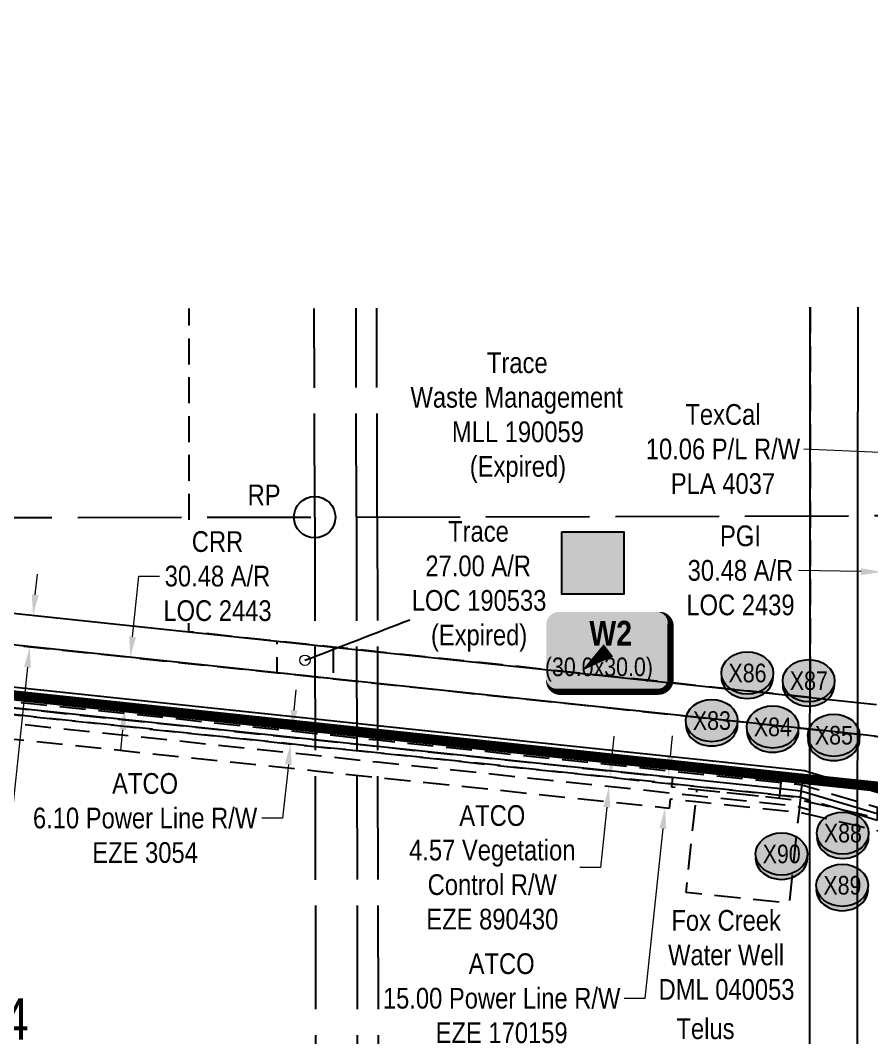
# Model space of a CAD drawing. Extents: x 500622 to 512229, y 6022177 to 6028063.
# Drawn here: x 507879.6 to 508290.3, y 6024493.1 to 6024984.1 of the extents above; entities that cross this region are included whole.
import ezdxf
from ezdxf.enums import TextEntityAlignment as Align

# ---------------------------------------------------------------- set-up
doc = ezdxf.new("R2010")
doc.units = 0
doc.header["$LTSCALE"] = 5
doc.header["$PDMODE"] = 3
doc.header["$PDSIZE"] = 30
for name, pattern in [('foc-ACCESSROAD', [3.75, 2.5, -1.25]), ('foc-FLOWLINE', [3.75, 2.5, -1.25]), ('foc-UNSURVEYED', [12.5, 10, -2.5])]:
    doc.linetypes.add(name, pattern=pattern)
doc.layers.get('Defpoints').update_dxf_attribs({"color": 9})
for name, color, linetype in [('35', 37, 'Continuous'), ('C-SYMBOL', 7, 'Continuous'), ('F-AR', 190, 'foc-ACCESSROAD'), ('F-EZE', 190, 'foc-FLOWLINE'), ('F-RW', 190, 'Continuous'), ('F-WS', 190, 'foc-ACCESSROAD'), ('L-USEC', 7, 'foc-UNSURVEYED'), ('P-CROSSINGS', 250, 'Continuous'), ('P-TEMP-BLOCKS', 250, 'Continuous'), ('P-WORKAREA', 113, 'Continuous'), ('P-WORKAREA-H', 111, 'Continuous')]:
    doc.layers.add(name, color=color, linetype=linetype)
for name, color, linetype, lineweight in [('F-AR-T', 190, 'Continuous', 9), ('F-EZE-T', 190, 'Continuous', 9), ('F-RW-T', 190, 'Continuous', 9), ('F-WS-T', 190, 'Continuous', 9)]:
    doc.layers.add(name, color=color, linetype=linetype, lineweight=lineweight)
doc.layers.add('P-PROPOSED-WL2', color=7, linetype='Continuous', true_color=0x05c1ff)
doc.styles.add('175L', font='ARIALN.TTF', dxfattribs={"height": 20})
doc.styles.add('80', font='ARIALN.TTF', dxfattribs={"height": 10})
doc.styles.add('80CG', font='ARIALN.TTF', dxfattribs={"height": 10})
doc.styles.add('80L', font='ARIALN.TTF', dxfattribs={"height": 10})
doc.styles.add('BOLD', font='ARIALNB.TTF')
doc.styles.add('Crossing', font='ARIALN.TTF', dxfattribs={"height": 10})
doc.dimstyles.new('Compass 5 000', dxfattribs={"dimscale": 5, "dimtxt": 9, "dimasz": 2, "dimexe": 0.2, "dimexo": 0.0625, "dimgap": 0.5, "dimtad": 0, "dimtih": 1, "dimtoh": 1, "dimzin": 0, "dimdsep": 46, "dimtxsty": '80CG', "dimcen": 0.1, "dimse1": 1, "dimse2": 1, "dimclrd": 256, "dimclrt": 256, "dimaunit": 1, "dimadec": 4, "dimazin": 0, "dimtfac": 0.06, "dimtofl": 0, "dimtmove": 0, "dimatfit": 1, "dimfxl": 0.2, "dimtolj": 1, "dimtzin": 0, "dimlwd": -1, "dimarcsym": 0})

# ---------------------------------------------------------------- blocks, each defined once
blk = doc.blocks.new('*D654')
at = {"layer": 'Defpoints', "color": 0, "transparency": 16777216}
for p in [(507986.5, 6024643.7), (507985.84, 6024637.43), (508009.95, 6024634.88)]:
    blk.add_point(p, dxfattribs=at)
at = {"layer": 'F-EZE-T', "transparency": 16777216}
for p, q in [((508011.67, 6024651.09), (508012.72, 6024661.03)), ((508008.89, 6024624.93), (508006.15, 6024599.06)), ((508006.15, 6024599.06), (507996.15, 6024599.06))]:
    blk.add_line(p, q, dxfattribs=at)
for points in [[(508010.01, 6024651.26), (508013.32, 6024650.91), (508010.61, 6024641.14)], [(508007.23, 6024625.11), (508010.55, 6024624.76), (508009.95, 6024634.88)]]:
    blk.add_solid(points, dxfattribs=at)
at = {"layer": 'F-EZE-T', "transparency": 16777216, "insert": (507939.78, 6024599.06), "char_height": 10, "attachment_point": 5, "style": '80CG'}
blk.add_mtext('\\A1;ATCO\\P6.10 Power Line R/W\\PEZE 3054', dxfattribs=at)
blk = doc.blocks.new('*D655')
at = {"layer": 'Defpoints', "color": 0, "transparency": 16777216}
for p in [(507817.46, 6024643.29), (508076.12, 6024631.13), (508074.55, 6024616.21)]:
    blk.add_point(p, dxfattribs=at)
at = {"layer": 'F-EZE-T', "transparency": 16777216}
for p, q in [((507820.08, 6024668.16), (507821.13, 6024678.1)), ((507816.41, 6024633.34), (507814.08, 6024611.25)), ((507814.08, 6024611.25), (507804.08, 6024611.25))]:
    blk.add_line(p, q, dxfattribs=at)
for points in [[(507818.42, 6024668.33), (507821.73, 6024667.98), (507819.03, 6024658.21)], [(507814.75, 6024633.52), (507818.07, 6024633.17), (507817.46, 6024643.29)]]:
    blk.add_solid(points, dxfattribs=at)
at = {"layer": 'F-EZE-T', "transparency": 16777216, "insert": (507744.94, 6024611.25), "char_height": 10, "attachment_point": 5, "style": '80CG'}
blk.add_mtext('\\A1;ATCO\\P15.00 Power Line R/W\\PEZE 170159', dxfattribs=at)
blk = doc.blocks.new('*D656')
at = {"layer": 'Defpoints', "color": 0, "transparency": 16777216}
for p in [(508097.64, 6024625.82), (508097.16, 6024621.28), (508163.59, 6024614.26)]:
    blk.add_point(p, dxfattribs=at)
at = {"layer": 'F-EZE-T', "transparency": 16777216}
for p, q in [((508165.12, 6024628.75), (508166.17, 6024638.69)), ((508162.54, 6024604.31), (508159.47, 6024575.25)), ((508159.47, 6024575.25), (508149.47, 6024575.25))]:
    blk.add_line(p, q, dxfattribs=at)
for points in [[(508163.46, 6024628.92), (508166.78, 6024628.57), (508164.07, 6024618.8)], [(508160.88, 6024604.49), (508164.2, 6024604.14), (508163.59, 6024614.26)]]:
    blk.add_solid(points, dxfattribs=at)
at = {"layer": 'F-EZE-T', "transparency": 16777216, "insert": (508107.3, 6024575.25), "char_height": 10, "attachment_point": 5, "style": '80CG'}
blk.add_mtext('\\A1;ATCO\\P4.57 Vegetation\\PControl R/W\\PEZE 890430', dxfattribs=at)
blk = doc.blocks.new('*D657')
at = {"layer": 'Defpoints', "color": 0, "transparency": 16777216}
for p in [(507932.65, 6024676.68), (507934.14, 6024676.52), (507931.49, 6024651.45)]:
    blk.add_point(p, dxfattribs=at)
at = {"layer": 'F-AR-T', "transparency": 16777216}
for p, q in [((507933.7, 6024686.63), (507936.79, 6024715.83)), ((507936.79, 6024715.83), (507946.79, 6024715.83)), ((507928.95, 6024641.66), (507927.9, 6024631.71))]:
    blk.add_line(p, q, dxfattribs=at)
for points in [[(507932.04, 6024686.8), (507935.36, 6024686.45), (507932.65, 6024676.68)], [(507927.29, 6024641.83), (507930.61, 6024641.48), (507930, 6024651.6)]]:
    blk.add_solid(points, dxfattribs=at)
at = {"layer": 'F-AR-T', "transparency": 16777216, "insert": (507974.71, 6024715.83), "char_height": 10, "attachment_point": 5, "style": '80CG', "bg_fill": 3, "box_fill_scale": 1.1, "bg_fill_color": 256, "bg_fill_true_color": 13158600, "bg_fill_transparency": 0}
blk.add_mtext('\\A1;CRR\\P30.48 A/R\\PLOC 2443', dxfattribs=at)
blk = doc.blocks.new('*D659')
at = {"layer": 'Defpoints', "color": 0, "transparency": 16777216}
for p in [(508355.38, 6024772.83), (508344.89, 6024763.51), (508354.94, 6024763.07)]:
    blk.add_point(p, dxfattribs=at)
at = {"layer": 'F-RW-T', "transparency": 16777216}
for p, q in [((508335.34, 6024773.72), (508257.68, 6024777.17)), ((508365.37, 6024772.38), (508375.36, 6024771.94))]:
    blk.add_line(p, q, dxfattribs=at)
for points in [[(508335.41, 6024775.38), (508335.26, 6024772.05), (508345.33, 6024773.27)], [(508365.44, 6024774.05), (508365.29, 6024770.72), (508355.38, 6024772.83)]]:
    blk.add_solid(points, dxfattribs=at)
at = {"layer": 'F-RW-T', "transparency": 16777216, "insert": (508218.59, 6024777.17), "char_height": 10, "attachment_point": 5, "style": '80CG'}
blk.add_mtext('\\A1;TexCal\\P10.06 P/L R/W\\PPLA 4037', dxfattribs=at)
blk = doc.blocks.new('*D1035')
at = {"layer": 'Defpoints', "color": 0, "transparency": 16777216}
for p in [(507887.34, 6024696.78), (507884.11, 6024681.81), (507885.74, 6024681.64)]:
    blk.add_point(p, dxfattribs=at)
at = {"layer": 'F-RW-T', "transparency": 16777216}
for p, q in [((507886.76, 6024706.9), (507887.82, 6024716.84)), ((507883.06, 6024671.86), (507871.95, 6024566.67)), ((507871.95, 6024566.67), (507861.95, 6024566.67))]:
    blk.add_line(p, q, dxfattribs=at)
for points in [[(507885.11, 6024707.07), (507888.42, 6024706.72), (507885.71, 6024696.95)], [(507881.4, 6024672.04), (507884.72, 6024671.69), (507884.11, 6024681.81)]]:
    blk.add_solid(points, dxfattribs=at)
at = {"layer": 'F-RW-T', "transparency": 16777216, "insert": (507822.86, 6024566.67), "char_height": 10, "attachment_point": 5, "style": '80CG'}
blk.add_mtext('\\A1;TexCal\\P15.23 P/L R/W\\PPlan 762 2395\\PPLA 6098', dxfattribs=at)
blk = doc.blocks.new('*D1093')
at = {"layer": 'Defpoints', "color": 0, "transparency": 16777216}
for p in [(508316.39, 6024480.83), (508296.57, 6024323.39), (508316.69, 6024323.42)]:
    blk.add_point(p, dxfattribs=at)
at = {"layer": 'F-AR-T', "transparency": 16777216}
for p, q in [((508286.26, 6024480.77), (508256.06, 6024480.71)), ((508326.39, 6024480.85), (508336.39, 6024480.87))]:
    blk.add_line(p, q, dxfattribs=at)
for points in [[(508286.26, 6024482.44), (508286.27, 6024479.1), (508296.26, 6024480.79)], [(508326.39, 6024482.51), (508326.39, 6024479.18), (508316.39, 6024480.83)]]:
    blk.add_solid(points, dxfattribs=at)
at = {"layer": 'F-AR-T', "transparency": 16777216, "insert": (508210.16, 6024480.71), "char_height": 10, "attachment_point": 5, "style": '80CG'}
blk.add_mtext('\\A1;Telus\\P20.12 Cable R/W\\PDLO 3568', dxfattribs=at)
blk = doc.blocks.new('RP')
at = {"layer": '35', "color": 3}
blk.add_circle((0, 0), 10, dxfattribs=at)
at = {"layer": '35', "color": 3, "style": '80'}
blk.add_attdef('RP_001', (-32.36, 5.75), '', height=10, dxfattribs=at)
blk = doc.blocks.new('xing2')
h = blk.add_hatch(color=50)
h.dxf.hatch_style = 1
edge = h.paths.add_edge_path()
edge.add_ellipse((0, 0), major_axis=(-12.5, 0), ratio=0.816297, start_angle=0, end_angle=360)
h = blk.add_hatch(color=250)
h.dxf.hatch_style = 1
edge = h.paths.add_edge_path()
edge.add_ellipse((0, -2.05), major_axis=(-12.5, 0), ratio=0.816297, start_angle=0, end_angle=180)
edge.add_line((12.5, -2.05), (12.5, 0))
edge.add_ellipse((0, 0), major_axis=(-12.5, 0), ratio=0.816297, start_angle=0, end_angle=180, ccw=False)
edge.add_line((-12.5, 0), (-12.5, -2.05))
at = {"color": 250}
blk.add_ellipse((0, 0), major_axis=(-12.5, 0), ratio=0.816297, dxfattribs=at)
blk.add_ellipse((0, -2.05), major_axis=(-12.5, 0), ratio=0.816297, start_param=0, end_param=3.141593, dxfattribs=at)
at = {"color": 250, "style": 'Crossing'}
blk.add_attdef('CROSSING', text='', height=9, dxfattribs=at).set_placement((0.09, 0.02), align=Align.MIDDLE_CENTER)
at = {"color": 250, "style": 'Crossing', "flags": 1}
for tag, p in [('OWNER', (0.09, -12.49)), ('DESCRIPTION', (0.09, -25.77)), ('LOCATION', (0.09, -39.3)), ('DWG_REF', (0.09, -52.84))]:
    blk.add_attdef(tag, text='', height=9, dxfattribs=at).set_placement(p, align=Align.MIDDLE_CENTER)
blk = doc.blocks.new('*U1247')
h = blk.add_hatch(color=111)
edge = h.paths.add_edge_path()
edge.add_line((-24, -20), (24, -20))
edge.add_arc((24, -14), 6, 270, 360)
edge.add_line((30, -14), (30, 12.5))
edge.add_arc((24, 12.5), 6, 0, 90)
edge.add_line((24, 18.5), (-24, 18.5))
edge.add_arc((-24, 12.5), 6, 90, 180)
edge.add_line((-30, 12.5), (-30, -14))
edge.add_arc((-24, -14), 6, 180, 270)
at = {"color": 250, "flags": 128}
blk.add_lwpolyline([(-24, -20, 3, 3, 0), (24, -20, 3, 3, 0.414214), (30, -14, 3, 3, 0), (30, 12.5, 3, 0, 0.414214), (24, 18.5, 0, 0, 0), (-24, 18.5, 0, 0, 0.414214), (-30, 12.5, 0, 0, 0), (-30, -14, 0, 3, 0.414214)], format="xyseb", close=True, dxfattribs=at)
at = {"flags": 128}
blk.add_lwpolyline([(-12.89, -9.85, 0, 7.5, 0), (0, 0, 0, 0, 0)], format="xyseb", dxfattribs=at)
at = {"color": 250}
for tag, p, height, style in [('TEMP_AREA_W1_001', (-9.21, 2.24), 12, 'BOLD'), ('ENTER_TEXT_001', (-30.66, -12.47), 9, '80')]:
    blk.add_attdef(tag, p, '', height=height, dxfattribs=dict(at, style=style))
blk = doc.blocks.new('*D1266')
at = {"layer": 'Defpoints', "color": 0, "transparency": 16777216}
for p in [(508295.33, 6024722.53), (508326.31, 6024721.99), (508295.25, 6024717.88)]:
    blk.add_point(p, dxfattribs=at)
at = {"layer": 'F-AR-T', "transparency": 16777216}
for p, q in [((508285.25, 6024718.06), (508254.97, 6024718.59)), ((508336.22, 6024717.17), (508346.22, 6024716.99))]:
    blk.add_line(p, q, dxfattribs=at)
for points in [[(508285.28, 6024719.72), (508285.23, 6024716.39), (508295.25, 6024717.88)], [(508336.25, 6024718.83), (508336.2, 6024715.5), (508326.23, 6024717.34)]]:
    blk.add_solid(points, dxfattribs=at)
at = {"layer": 'F-AR-T', "transparency": 16777216, "insert": (508227.03, 6024718.59), "char_height": 10, "attachment_point": 5, "style": '80CG'}
blk.add_mtext('\\A1;PGI\\P30.48 A/R\\PLOC 2439', dxfattribs=at)
blk = doc.blocks.new('*D1267')
at = {"layer": 'Defpoints', "color": 0, "transparency": 16777216}
for p in [(508181.93, 6024619.98), (508180.36, 6024605.06), (508190.63, 6024603.98)]:
    blk.add_point(p, dxfattribs=at)
at = {"layer": 'F-EZE-T', "transparency": 16777216}
for p, q in [((508193.25, 6024628.84), (508194.3, 6024638.79)), ((508189.59, 6024594.03), (508180.95, 6024512.08)), ((508180.95, 6024512.08), (508170.95, 6024512.08))]:
    blk.add_line(p, q, dxfattribs=at)
for points in [[(508191.6, 6024629.02), (508194.91, 6024628.67), (508192.2, 6024618.9)], [(508187.93, 6024594.21), (508191.24, 6024593.86), (508190.63, 6024603.98)]]:
    blk.add_solid(points, dxfattribs=at)
at = {"layer": 'F-EZE-T', "transparency": 16777216, "insert": (508111.81, 6024512.08), "char_height": 10, "attachment_point": 5, "style": '80CG'}
blk.add_mtext('\\A1;ATCO\\P15.00 Power Line R/W\\PEZE 170159', dxfattribs=at)

msp = doc.modelspace()

# ---------------------------------------------------------------- hatches: boundary and pattern name
at = {"layer": 'P-WORKAREA-H'}
h = msp.add_hatch(color=256, dxfattribs=at)
h.dxf.hatch_style = 1
h.paths.add_polyline_path([(508140.788, 6024737.224), (508170.771, 6024737.224), (508170.771, 6024707.24), (508140.788, 6024707.24)])

# ---------------------------------------------------------------- linework, layer by layer
at = {"layer": 'F-AR', "flags": 128}
for points in [[(508295.995, 6024618.047), (508296.013, 6024612.923), (508292.97, 6024613.245), (508284.538, 6024614.136), (508283.404, 6024614.296), (508260.56, 6024616.67), (508256.789, 6024617.069), (508246.843, 6024618.12), (508051.952, 6024638.715), (508021.788, 6024641.903), (507557.006, 6024691.021), (507541.961, 6024692.611), (507531.29, 6024693.738), (507527.044, 6024694.188), (507515.55, 6024695.402), (507486.769, 6024698.446), (507471.102, 6024700.102), (507466.691, 6024700.566), (507450.944, 6024702.23), (507450.825, 6024705.898), (507449.949, 6024726.238), (507457.475, 6024725.499), (507470.033, 6024724.284), (507522.64, 6024719.445), (507538.623, 6024717.996), (507559.465, 6024716.119), (507711.73, 6024700.023), (507726.647, 6024698.447), (508003.547, 6024669.189), (508021.743, 6024667.267), (508030.532, 6024666.338), (508051.907, 6024664.079), (508260.579, 6024642.027), (508283.426, 6024639.613), (508292.923, 6024638.525), (508295.948, 6024638.289), (508295.995, 6024618.047)], [(508030.551, 6024681.652), (508030.532, 6024666.338), (508021.743, 6024667.267), (508003.547, 6024669.189), (508003.566, 6024684.503), (508021.716, 6024682.586), (508030.551, 6024681.652)]]:
    msp.add_lwpolyline(points, close=True, dxfattribs=at)
at = {"layer": 'F-EZE', "flags": 128}
for points in [[(503178.508, 6026726.636), (503253.993, 6026652.668), (503256.321, 6026654.793), (503260.368, 6026650.361), (503258.163, 6026648.348), (503262.592, 6026642.72), (503308.388, 6026587.238), (503311.073, 6026584.476), (503334.711, 6026560.158), (503366.2, 6026527.765), (503366.874, 6026527.072), (503391.835, 6026514.367), (503417.101, 6026501.508), (503426.869, 6026497.307), (503432.572, 6026494.686), (503433.002, 6026495.408), (503434.256, 6026497.313), (503436.426, 6026500.608), (503439.135, 6026504.722), (503443.145, 6026510.812), (503443.866, 6026511.872), (503446.838, 6026516.422), (503451.851, 6026513.121), (503450.33, 6026510.811), (503448.148, 6026507.497), (503446.321, 6026504.721), (503441.445, 6026497.316), (503440.756, 6026496.269), (503438.224, 6026492.424), (503441.986, 6026490.806), (503552.242, 6026378.243), (503581.756, 6026348.113), (503677.055, 6026250.828), (503934.077, 6025988.455), (503941.244, 6025986.096), (503942.803, 6025985.581), (503956.065, 6025981.088), (503957.056, 6025980.891), (503966.272, 6025977.857), (503970.898, 6025976.335), (503976.888, 6025974.363), (504231.225, 6025981.286), (504239.354, 6025981.508), (504243.548, 6025981.622), (504244.005, 6025981.635), (504260.85, 6025963.706), (504415.54, 6025799.074), (504514.391, 6025693.879), (504555.616, 6025654.046), (504668.439, 6025545.035), (504773.343, 6025443.68), (504803.533, 6025414.511), (505056.584, 6025170.01), (505064.131, 6025162.718), (505121.189, 6025107.593), (505120.386, 6025106.761), (505118.3, 6025104.603), (505116.215, 6025102.445), (505113.891, 6025100.04), (505107.044, 6025106.655), (505104.788, 6025104.284), (505136.413, 6025074.188), (505148.624, 6025062.568), (505150.81, 6025064.721), (505153.178, 6025062.317), (505155.023, 6025060.445), (505152.974, 6025058.428), (505217.677, 6024996.857), (505232.384, 6024988.111), (505239.788, 6024987.264), (505249.744, 6024986.126), (505259.698, 6024984.988), (505272.644, 6024983.508), (505372.925, 6024972.044), (505595.76, 6024947.59), (505729.555, 6024932.908), (506054.394, 6024898.619), (506077.115, 6024896.221), (506087.015, 6024894.915), (506087.509, 6024899.638), (506099.497, 6024898.352), (506102.429, 6024898.037), (506101.952, 6024893.594), (506107.432, 6024893.012), (506105.846, 6024878.09), (506100.351, 6024878.674), (506099.318, 6024868.758), (506098.481, 6024860.874), (506097.837, 6024854.811), (506097.206, 6024848.744), (506096.43, 6024842.034), (506170.129, 6024834.14), (506170.033, 6024841.051), (506169.949, 6024847.191), (506169.864, 6024853.332), (506169.754, 6024861.318), (506169.541, 6024876.751), (506175.542, 6024876.833), (506175.765, 6024860.684), (506175.875, 6024852.698), (506175.96, 6024846.557), (506176.045, 6024840.417), (506176.141, 6024833.495), (506397.751, 6024809.756), (506427.914, 6024806.524), (506626.097, 6024785.286), (506656.44, 6024782.035), (507018.375, 6024743.27), (507068.556, 6024737.896), (507087.885, 6024735.826), (507110.954, 6024733.355), (507138.525, 6024730.401), (507149.975, 6024729.176), (507167.813, 6024727.267), (507213.486, 6024722.379), (507219.814, 6024721.702), (507223.602, 6024721.296), (507384.284, 6024704.1), (507399.193, 6024702.505), (507400.016, 6024702.416), (507400.982, 6024704.098), (507404.857, 6024710.748), (507406.439, 6024713.471), (507415.935, 6024729.815), (507417.804, 6024733.032), (507422.547, 6024741.196), (507424.002, 6024743.694), (507429.129, 6024752.524), (507433.934, 6024760.795), (507445.287, 6024780.276), (507446.171, 6024751.986), (507441.367, 6024743.711), (507434.776, 6024732.373), (507432.288, 6024728.09), (507423.448, 6024712.875), (507421.209, 6024709.025), (507418.931, 6024705.102), (507417.35, 6024702.38), (507416.355, 6024700.668), (507419.218, 6024700.361), (507424.208, 6024699.827), (507436.271, 6024698.537), (507439.104, 6024698.234), (507467.004, 6024695.293), (507514.016, 6024690.196), (507526.476, 6024688.901), (507529.721, 6024688.587), (507541.413, 6024687.456), (507556.49, 6024685.971), (508021.797, 6024636.852), (508051.961, 6024633.674), (508194.174, 6024618.69), (508193.849, 6024615.653), (508193.697, 6024614.226), (508206.063, 6024612.922), (508245.85, 6024608.719), (508255.797, 6024607.669), (508257.838, 6024607.453), (508260.552, 6024606.814), (508273.168, 6024603.848), (508283.396, 6024601.443), (508292.995, 6024599.186), (508296.041, 6024598.47), (508296.372, 6024598.393), (508299.086, 6024597.566), (508316.177, 6024592.357), (508323.494, 6024590.127), (508323.496, 6024588.826), (508323.506, 6024583.849), (508317.224, 6024585.763), (508316.189, 6024586.078), (508299.098, 6024591.287), (508296.053, 6024592.215), (508294.808, 6024592.595), (508293.007, 6024593.018), (508283.392, 6024595.279), (508260.608, 6024600.622), (508256.828, 6024601.524), (508255.165, 6024601.7), (508205.431, 6024606.951), (508193.058, 6024608.257), (508192.579, 6024603.773), (508051.987, 6024618.583), (508021.823, 6024621.76), (507594.246, 6024666.795), (507525.331, 6024674.057), (507509.745, 6024675.7), (507475.483, 6024679.311), (507467.914, 6024680.109), (507462.678, 6024680.661), (507452.148, 6024681.771), (507437.346, 6024683.33), (507425.122, 6024684.638), (507420.136, 6024685.172), (507408.1, 6024686.46), (507407.654, 6024685.442), (507404.066, 6024679.518), (507398.326, 6024682.853), (507391.092, 6024687.056), (507391.761, 6024688.208), (507382.524, 6024689.197), (507247.954, 6024703.598), (507237.88, 6024704.676), (507219.838, 6024706.608), (507192.094, 6024709.631), (507172.23, 6024711.703), (507136.927, 6024715.481), (507121.768, 6024717.105), (507098.622, 6024719.583), (507079.294, 6024721.653), (506878.898, 6024743.12), (506655.499, 6024767.048), (506625.157, 6024770.298), (506427.936, 6024791.431), (506397.772, 6024794.662), (506176.35, 6024818.381), (506176.385, 6024815.778), (506170.384, 6024815.695), (506170.337, 6024819.026), (506094.828, 6024827.114), (506094.512, 6024824.166), (506079.592, 6024825.767), (506079.908, 6024828.713), (506074.464, 6024829.296), (506075.706, 6024840.89), (506076.062, 6024844.216), (506081.509, 6024843.633), (506082.293, 6024850.319), (506082.921, 6024856.387), (506083.565, 6024862.45), (506084.398, 6024870.329), (506085.45, 6024880.263), (506075.513, 6024881.313), (506052.805, 6024883.709), (505727.938, 6024917.989), (505595.779, 6024932.492), (505371.276, 6024957.127), (505290.392, 6024966.368), (505277.446, 6024967.846), (505267.492, 6024968.984), (505257.538, 6024970.121), (505241.113, 6024971.998), (505227.506, 6024973.552), (505208.555, 6024984.822), (505147.343, 6025043.072), (505145.543, 6025044.785), (505085.276, 6024985.404), (505084.436, 6024984.182), (505075.131, 6024970.66), (505067.289, 6024959.265), (505060.214, 6024948.982), (505049.216, 6024932.999), (505040.562, 6024938.953), (505060.194, 6024967.483), (505061.025, 6024968.69), (505063.243, 6024971.914), (505075.362, 6024989.487), (505059.88, 6025002.545), (505056.217, 6025005.574), (505060.043, 6025010.199), (505064.298, 6025006.68), (505079.305, 6024994.267), (505137.93, 6025052.031), (505125.44, 6025063.916), (505083.572, 6025103.758), (505076.629, 6025110.366), (505086.974, 6025121.236), (505093.917, 6025114.628), (505096.253, 6025117.082), (505053.573, 6025158.319), (505053.107, 6025157.841), (505051.448, 6025156.147), (505047.165, 6025160.346), (505048.788, 6025162.012), (505049.256, 6025162.49), (504803.549, 6025399.891), (504773.359, 6025429.06), (504733.686, 6025467.39), (504719.211, 6025481.376), (504653.338, 6025545.019), (504509.069, 6025684.415), (504506.884, 6025682.259), (504502.668, 6025686.531), (504504.854, 6025688.689), (504253.121, 6025956.594), (504219.838, 6025970.469), (503978.395, 6025963.896), (503977.9, 6025960.518), (503971.961, 6025961.388), (503972.456, 6025964.763), (503970.909, 6025965.272), (503964.105, 6025967.512), (503956.801, 6025969.916), (503953.88, 6025970.878), (503952.721, 6025971.26), (503937.121, 6025976.395), (503928.363, 6025979.278), (503567.067, 6026348.099), (503537.552, 6026378.229), (503528.995, 6026386.972), (503444.227, 6026473.507), (503429.842, 6026479.694), (503427.962, 6026476.838), (503422.948, 6026480.139), (503424.241, 6026482.102), (503410.727, 6026487.914), (503392.38, 6026497.25), (503360.56, 6026513.447), (503358.544, 6026510.713), (503353.713, 6026514.275), (503355.728, 6026517.009), (503345.956, 6026527.047), (503337.595, 6026535.663), (503311.092, 6026562.928), (503306.106, 6026568.057), (503305.595, 6026568.583), (503299.283, 6026575.076), (503296.955, 6026572.997), (503292.957, 6026577.473), (503294.939, 6026579.244), (503295.284, 6026579.553), (503245.036, 6026640.427), (503178.525, 6026705.607), (503148.344, 6026735.183), (503101.87, 6026780.723), (503016.154, 6026864.722), (502975.174, 6026904.882), (502958.887, 6026920.844), (502951.715, 6026929.499), (502945.148, 6026937.229), (502943.151, 6026939.836), (502939.184, 6026944.624), (502935.572, 6026948.985), (502939.31, 6026952.543), (502941.891, 6026955), (502946.472, 6026959.354), (502950.288, 6026954.743), (502956.234, 6026947.565), (502962.72, 6026939.739), (502969.959, 6026931.001), (502986.192, 6026915.093), (503026.586, 6026875.509), (503112.312, 6026791.504), (503148.327, 6026756.213), (503178.508, 6026726.636)], [(508292.991, 6024601.112), (508292.996, 6024597.931), (508283.396, 6024600.795), (508260.553, 6024607.613), (508255.936, 6024608.991), (508255.406, 6024609.15), (508245.999, 6024610.139), (508051.966, 6024630.653), (508021.802, 6024633.618), (507594.235, 6024678.953), (507556.191, 6024682.978), (507541.089, 6024684.43), (507528.816, 6024685.564), (507526.166, 6024685.828), (507513.093, 6024687.06), (507467.262, 6024691.212), (507467.195, 6024692.278), (507467.064, 6024694.299), (507466.88, 6024697.378), (507514.834, 6024692.971), (507526.797, 6024691.871), (507530.62, 6024691.52), (507541.736, 6024690.498), (507556.794, 6024689.114), (508021.791, 6024639.973), (508051.955, 6024636.785), (508246.64, 6024616.21), (508256.587, 6024615.159), (508260.558, 6024613.974), (508283.401, 6024607.156), (508292.984, 6024604.297), (508292.991, 6024601.112)], [(507513.093, 6024687.046), (507526.166, 6024685.821), (507528.816, 6024685.563), (507541.089, 6024684.431), (507556.192, 6024683), (507594.236, 6024678.975), (508021.802, 6024633.618), (508051.966, 6024630.653), (508245.999, 6024610.141), (508255.398, 6024609.152), (508255.936, 6024608.991), (508260.553, 6024607.613), (508260.549, 6024602.845), (508255.447, 6024604.367), (508254.483, 6024604.654), (508205.733, 6024609.805), (508051.974, 6024626.055), (508021.81, 6024629.243), (507594.234, 6024674.427), (507555.744, 6024678.496), (507527.47, 6024681.095), (507511.76, 6024682.539), (507475.087, 6024685.911), (507475.557, 6024678.087), (507476.901, 6024655.732), (507478.261, 6024633.113), (507481.251, 6024583.384), (507481.904, 6024572.524), (507482.46, 6024563.277), (507484.333, 6024532.098), (507484.719, 6024525.663), (507476.832, 6024531.386), (507476.427, 6024537.839), (507474.253, 6024572.512), (507474.111, 6024574.809), (507470.214, 6024640.99), (507469.131, 6024659.387), (507467.985, 6024678.872), (507467.26, 6024691.214), (507513.093, 6024687.046)]]:
    msp.add_lwpolyline(points, close=True, dxfattribs=at)
at = {"layer": 'F-RW'}
for points in [[(508362.243, 6024845.896), (508358.075, 6024833.502), (508354.151, 6024745.22), (508349.825, 6024647.912), (508349.147, 6024632.667), (508347.028, 6024584.984), (508341, 6024586.783), (508330.935, 6024589.787), (508329.592, 6024590.189), (508326.541, 6024591.099), (508323.491, 6024592.008), (508316.173, 6024594.192), (508299.082, 6024599.294), (508296.037, 6024600.203), (508292.991, 6024601.112), (508283.398, 6024603.976), (508260.555, 6024610.793), (508256.124, 6024612.116), (508246.32, 6024613.179), (508051.961, 6024633.718), (508021.797, 6024636.906), (507556.494, 6024686.079)], [(507557.483, 6024696.092), (508021.779, 6024647.027), (508051.943, 6024643.839), (508257.97, 6024622.066), (508260.563, 6024621.292), (508283.406, 6024614.364), (508284.538, 6024614.135), (508292.973, 6024611.619), (508296.017, 6024610.71), (508299.062, 6024609.801), (508316.153, 6024604.7), (508323.47, 6024602.517), (508326.521, 6024601.606), (508329.572, 6024600.695), (508337.548, 6024598.315), (508339.122, 6024633.726), (508339.8, 6024648.972), (508344.078, 6024745.193), (508348.086, 6024835.365), (508351.619, 6024845.872)], [(508260.285, 6024262.089), (508260.548, 6024601.356), (508260.549, 6024602.845), (508260.553, 6024607.613), (508260.555, 6024610.793), (508260.558, 6024613.974), (508260.56, 6024616.67), (508260.563, 6024621.292), (508260.58, 6024642.027), (508260.591, 6024657.342), (508260.659, 6024744.969), (508260.737, 6024845.667)], [(508283.594, 6024845.718), (508283.507, 6024745.03), (508283.437, 6024654.928), (508283.426, 6024639.613), (508283.406, 6024614.364), (508283.401, 6024607.156), (508283.398, 6024603.976), (508283.396, 6024600.795), (508283.391, 6024594.539), (508283.128, 6024254.091)], [(507780.461, 6024708.076), (507960.928, 6024689.007), (508003.566, 6024684.503), (508021.716, 6024682.586), (508030.551, 6024681.652), (508051.88, 6024679.398), (508260.591, 6024657.342), (508283.437, 6024654.928), (508292.6, 6024653.959)], [(508292.922, 6024638.529), (508283.426, 6024639.613), (508260.58, 6024642.027), (508051.907, 6024664.079), (508030.532, 6024666.338), (508021.743, 6024667.267), (508003.547, 6024669.189), (507726.647, 6024698.447)]]:
    msp.add_lwpolyline(points, dxfattribs=at)
at = {"layer": 'F-WS', "flags": 128}
msp.add_lwpolyline([(508260.737, 6024845.667), (508260.659, 6024744.969), (508260.591, 6024657.342), (508051.88, 6024679.398), (508030.551, 6024681.652), (508021.716, 6024682.586), (508003.566, 6024684.503), (507960.928, 6024689.007), (507960.994, 6024744.264), (507961.116, 6024844.992)], dxfattribs=at)
msp.add_lwpolyline([(508255.936, 6024608.991), (508255.797, 6024607.669), (508255.447, 6024604.367), (508255.295, 6024602.925), (508250.54, 6024557.935), (508200.806, 6024563.191), (508205.571, 6024608.275), (508205.733, 6024609.805), (508206.063, 6024612.925), (508245.85, 6024608.719), (508245.999, 6024610.139), (508246.32, 6024613.179), (508246.64, 6024616.21), (508246.843, 6024618.12), (508256.789, 6024617.069), (508256.587, 6024615.159), (508256.124, 6024612.116), (508255.936, 6024608.991)], close=True, dxfattribs=at)
at = {"layer": 'L-USEC'}
for p, q in [((508021.607, 6024744.332), (508021.429, 6024845.127)), ((508041.716, 6024744.368), (508041.538, 6024845.173)), ((508051.77, 6024744.386), (508051.592, 6024845.195)), ((507219.78, 6024743.493), (508021.607, 6024744.332)), ((508021.607, 6024744.332), (508023.026, 6023940.159)), ((508041.716, 6024744.368), (508043.135, 6023940.194)), ((508051.77, 6024744.386), (508053.19, 6023940.212))]:
    msp.add_line(p, q, dxfattribs=at)
at = {"layer": 'L-USEC', "flags": 128}
msp.add_lwpolyline([(508041.716, 6024744.387), (509645.366, 6024748.75)], dxfattribs=at)
at = {"layer": 'P-PROPOSED-WL2', "const_width": 4.997, "flags": 128}
msp.add_lwpolyline([(505302.114, 6024953.657), (506074.363, 6024870.38), (506558.81, 6024819.258), (506556.908, 6024801.234), (507451.04, 6024706.88), (507466.905, 6024701.549), (508297.011, 6024613.823), (508298.679, 6023738.134), (508327.168, 6023738.183), (508326.398, 6024142.425), (508384.157, 6024142.764), (508648.992, 6024143.493), (508844.703, 6024144.002), (509029.052, 6024145.844)], dxfattribs=at)
at = {"layer": 'P-WORKAREA', "flags": 128}
msp.add_lwpolyline([(508140.788, 6024737.224), (508170.771, 6024737.224), (508170.771, 6024707.24), (508140.788, 6024707.24)], close=True, dxfattribs=at)

# ---------------------------------------------------------------- block references
at = {"layer": '35', "color": 6}
msp.add_blockref('RP', (508021.607, 6024744.332), dxfattribs=at).add_auto_attribs({'RP_001': 'RP'})
at = {"layer": 'P-CROSSINGS', "color": 2, "xscale": 0.999461, "yscale": 0.999461, "zscale": 0.999461}
for p, values in [((508230.341, 6024669.109), {'CROSSING': 'X86'}), ((508259.934, 6024665.394), {'CROSSING': 'X87'}), ((508213.151, 6024646.146), {'CROSSING': 'X83'}), ((508242.571, 6024643.095), {'CROSSING': 'X84'}), ((508272.039, 6024639.066), {'CROSSING': 'X85'}), ((508276.367, 6024591.827), {'CROSSING': 'X88'}), ((508246.833, 6024581.769), {'CROSSING': 'X90'}), ((508276.127, 6024566.651), {'CROSSING': 'X89'})]:
    msp.add_blockref('xing2', p, dxfattribs=at).add_auto_attribs(values)
at = {"layer": 'P-TEMP-BLOCKS', "color": 2, "xscale": 0.999461, "yscale": 0.999461, "zscale": 0.999461}
msp.add_blockref('*U1247', (508163.32, 6024680.065), dxfattribs=at).add_auto_attribs({'TEMP_AREA_W1_001': 'W2', 'ENTER_TEXT_001': '(30.0x30.0)'})

# ---------------------------------------------------------------- texts
at = {"layer": 'C-SYMBOL', "color": 3, "insert": (507809.252, 6024512.07), "char_height": 19.98922, "width": 232.02576, "attachment_point": 2, "style": '175L'}
msp.add_mtext('Theor. N.E.1/4\\PSec. 14-62-20-W.5M.', dxfattribs=at)
at = {"layer": 'F-AR-T', "insert": (508067.981, 6024742.499), "char_height": 10, "attachment_point": 1, "style": '80L'}
msp.add_mtext_dynamic_manual_height_columns('\\pi18.01;Trace\\P\\pi7.0248;27.00 A/R\\P\\pi0.45928;LOC 190533\\P\\pi9.7192;(Expired)', width=64.52019, gutter_width=50, heights=[0], dxfattribs=at)
at = {"layer": 'F-WS-T', "char_height": 10, "attachment_point": 1, "style": '80L'}
for s, width, insert in [('\\pi37.028;Trace\\P\\pi0.12844;Waste Management\\P\\pi20.115;MLL 190059\\P\\pi28.737;(Expired)', 102.55566, (508067.695, 6024823.883)), ('\\pi6.6738;Fox Creek\\P\\pi5.081;Water Well\\P\\pi0.49712;DML 040053', 65.18251, (508187.018, 6024554.728))]:
    msp.add_mtext_dynamic_manual_height_columns(s, width=width, gutter_width=50, heights=[0], dxfattribs=dict(at, insert=insert))

# ---------------------------------------------------------------- dimensions: what is measured, and where the dimension line sits
at = {"layer": 'F-AR-T', "color": 2}
dim = msp.add_linear_dim(base=(508295.253, 6024717.882), p1=(508326.308, 6024721.99), p2=(508295.334, 6024722.532), angle=178.99733, text='PGI\\P30.48 A/R\\PLOC 2439', dimstyle='Compass 5 000', dxfattribs=at)
dim.commit()
dim.dimension.update_dxf_attribs({"geometry": '*D1266', "text_midpoint": (508227.028, 6024718.587), "dimtype": 161})
at = {"layer": 'F-AR-T'}
dim = msp.add_linear_dim(base=(508316.39, 6024480.829), p1=(508296.566, 6024323.387), p2=(508316.69, 6024323.425), angle=0.1094, text='Telus\\P20.12 Cable R/W\\PDLO 3568', dimstyle='Compass 5 000', dxfattribs=at)
dim.commit()
dim.dimension.update_dxf_attribs({"geometry": '*D1093', "text_midpoint": (508210.157, 6024480.714), "dimtype": 161})
at = {"layer": 'F-EZE-T', "color": 2}
dim = msp.add_linear_dim(base=(508190.633, 6024603.978), p1=(508181.931, 6024619.98), p2=(508180.359, 6024605.06), angle=263.98667, text='ATCO\\P15.00 Power Line R/W\\PEZE 170159', dimstyle='Compass 5 000', dxfattribs=at)
dim.commit()
dim.dimension.update_dxf_attribs({"geometry": '*D1267', "text_midpoint": (508111.812, 6024512.082), "dimtype": 161})
at = {"layer": 'F-EZE-T'}
dim = msp.add_linear_dim(base=(508163.589, 6024614.259), p1=(508097.636, 6024625.824), p2=(508097.156, 6024621.28), angle=263.96709, text='ATCO\\P4.57 Vegetation\\PControl R/W\\PEZE 890430', dimstyle='Compass 5 000', dxfattribs=at)
dim.commit()
dim.dimension.update_dxf_attribs({"geometry": '*D656', "text_midpoint": (508107.301, 6024575.253), "dimtype": 161})
at = {"layer": 'F-RW-T'}
for base, p1, p2, angle, text, picture, middle in [((508355.378, 6024772.826), (508344.892, 6024763.514), (508354.945, 6024763.067), 357.45481, 'TexCal\\P10.06 P/L R/W\\PPLA 4037', '*D659', (508218.59, 6024777.169)), ((507884.113, 6024681.809), (507887.345, 6024696.782), (507885.744, 6024681.636), 263.96835, 'TexCal\\P15.23 P/L R/W\\PPlan 762 2395\\PPLA 6098', '*D1035', (507822.862, 6024566.673))]:
    dim = msp.add_linear_dim(base=base, p1=p1, p2=p2, angle=angle, text=text, dimstyle='Compass 5 000', dxfattribs=at)
    dim.commit()
    dim.dimension.update_dxf_attribs({"geometry": picture, "text_midpoint": middle, "dimtype": 161})

# ---------------------------------------------------------------- leaders
at = {"layer": 'F-AR-T', "path_type": 1}
msp.add_leader([(508016.927, 6024675.245), (508067.501, 6024694.847)], dimstyle='Compass 5 000', override={"dimasz": 1, "dimgap": 0.5, "dimtad": 0, "dimldrblk": 'DotBlank'}, dxfattribs=at)

# ---------------------------------------------------------------- next in the draw order: dimensions: what is measured, and where the dimension line sits
at = {"layer": 'F-AR-T'}
dim = msp.add_linear_dim(base=(507932.648, 6024676.68), p1=(507931.491, 6024651.445), p2=(507934.141, 6024676.523), angle=83.96835, text='CRR\\P30.48 A/R\\PLOC 2443', dimstyle='Compass 5 000', override={"dimtfill": 1}, dxfattribs=at)
dim.commit()
dim.dimension.update_dxf_attribs({"geometry": '*D657', "text_midpoint": (507974.715, 6024715.833), "dimtype": 161})

# ---------------------------------------------------------------- next in the draw order: dimensions: what is measured, and where the dimension line sits
at = {"layer": 'F-EZE-T'}
for base, p1, p2, angle, text, picture, middle in [((507817.458, 6024643.288), (508076.123, 6024631.128), (508074.551, 6024616.206), 263.98667, 'ATCO\\P15.00 Power Line R/W\\PEZE 170159', '*D655', (507744.943, 6024611.251)), ((508009.945, 6024634.876), (507986.501, 6024643.702), (507985.836, 6024637.434), 263.94458, 'ATCO\\P6.10 Power Line R/W\\PEZE 3054', '*D654', (507939.781, 6024599.058))]:
    dim = msp.add_linear_dim(base=base, p1=p1, p2=p2, angle=angle, text=text, dimstyle='Compass 5 000', dxfattribs=at)
    dim.commit()
    dim.dimension.update_dxf_attribs({"geometry": picture, "text_midpoint": middle, "dimtype": 161})

doc.saveas('drawing.dxf')
